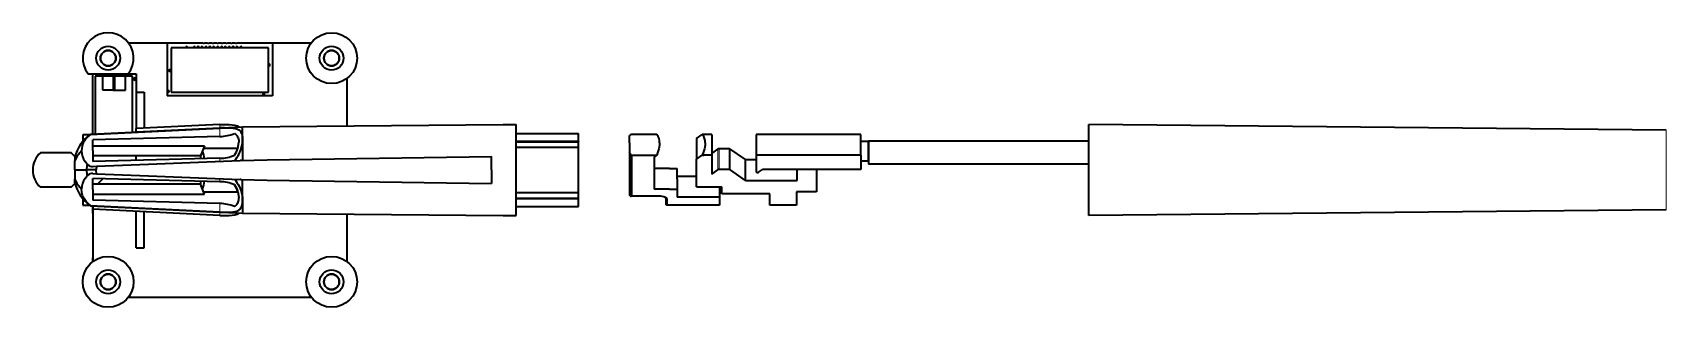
# Model space of a CAD drawing. Extents: x 284 to 1097, y 96 to 774.
# Drawn here: x 284 to 496, y 402.7 to 438.3 of the extents above; entities that cross this region are included whole.
import ezdxf

# ---------------------------------------------------------------- set-up
doc = ezdxf.new("R2010")
doc.units = 0

msp = doc.modelspace()

# ---------------------------------------------------------------- linework, layer by layer
at = {"color": 7, "lineweight": 35, "ltscale": 0.009668}
msp.add_line((296.41, 437), (296.79, 437), dxfattribs=at)
at = {"color": 7, "lineweight": 35, "ltscale": 0.241558}
msp.add_line((296.41, 437), (306.07, 437), dxfattribs=at)
at = {"color": 7, "lineweight": 35, "ltscale": 0.116161}
msp.add_line((296.79, 437), (301.44, 437), dxfattribs=at)
at = {"color": 7, "lineweight": 35, "ltscale": 0.172592}
for p, q in [((301.44, 437), (301.44, 430.1)), ((315.11, 437), (315.11, 430.1))]:
    msp.add_line(p, q, dxfattribs=at)
at = {"color": 7, "lineweight": 35, "ltscale": 0.11573}
msp.add_line((301.44, 437), (306.07, 437), dxfattribs=at)
at = {"color": 7, "lineweight": 35, "ltscale": 0.009361}
for p, q in [((306.29, 437), (306.67, 437)), ((306.29, 437), (306.67, 437)), ((306.89, 437), (307.27, 437)), ((306.89, 437), (307.27, 437)), ((307.49, 437), (307.87, 437)), ((307.49, 437), (307.87, 437)), ((308.09, 437), (308.47, 437)), ((308.09, 437), (308.47, 437)), ((308.69, 437), (309.07, 437)), ((308.69, 437), (309.07, 437)), ((309.29, 437), (309.67, 437)), ((309.29, 437), (309.67, 437)), ((309.89, 437), (310.27, 437)), ((309.89, 437), (310.27, 437))]:
    msp.add_line(p, q, dxfattribs=at)
at = {"color": 7, "lineweight": 35, "ltscale": 0.115479}
msp.add_line((310.49, 437), (315.11, 437), dxfattribs=at)
at = {"color": 7, "lineweight": 35, "ltscale": 0.24156}
msp.add_line((310.49, 437), (320.16, 437), dxfattribs=at)
at = {"color": 7, "lineweight": 35, "ltscale": 0.12608}
msp.add_line((315.11, 437), (320.16, 437), dxfattribs=at)
at = {"color": 7, "lineweight": 35, "ltscale": 0.316847}
for p, q in [((314.61, 436.34), (301.94, 436.34)), ((301.94, 430.6), (314.61, 430.6))]:
    msp.add_line(p, q, dxfattribs=at)
at = {"color": 7, "lineweight": 35, "ltscale": 0.143472}
for p, q in [((301.94, 436.34), (301.94, 430.6)), ((314.61, 430.6), (314.61, 436.34))]:
    msp.add_line(p, q, dxfattribs=at)
at = {"color": 7, "lineweight": 35, "ltscale": 0.129301}
msp.add_line((291.2, 432.95), (296.37, 432.95), dxfattribs=at)
at = {"color": 7, "lineweight": 35, "ltscale": 0.195132}
msp.add_line((291.78, 425.14), (291.78, 432.95), dxfattribs=at)
msp.add_line((291.78, 425.14), (291.78, 432.95), dxfattribs=at)
at = {"color": 7, "lineweight": 35, "ltscale": 0.12065}
msp.add_line((296.94, 432.67), (292.12, 432.67), dxfattribs=at)
at = {"color": 7, "lineweight": 35, "ltscale": 0.187819}
msp.add_line((292.12, 432.67), (292.12, 425.16), dxfattribs=at)
at = {"color": 7, "lineweight": 35, "ltscale": 0.051587}
for p, q in [((293.03, 432.95), (293.03, 430.89)), ((294.65, 430.89), (294.65, 432.95))]:
    msp.add_line(p, q, dxfattribs=at)
at = {"color": 7, "lineweight": 35, "ltscale": 0.052337}
for p, q in [((294.42, 432.95), (294.42, 430.86)), ((296.04, 430.86), (296.04, 432.95))]:
    msp.add_line(p, q, dxfattribs=at)
at = {"color": 7, "lineweight": 35, "ltscale": 0.026925}
msp.add_line((296.37, 432.95), (297.44, 432.95), dxfattribs=at)
at = {"color": 7, "lineweight": 35, "ltscale": 0.181893}
msp.add_line((296.94, 425.4), (296.94, 432.67), dxfattribs=at)
at = {"color": 7, "lineweight": 35, "ltscale": 0.058727}
msp.add_line((297.44, 432.95), (297.44, 430.6), dxfattribs=at)
at = {"color": 7, "lineweight": 35, "ltscale": 0.004073}
msp.add_line((314.62, 434.02), (314.62, 434.18), dxfattribs=at)
at = {"color": 7, "lineweight": 35, "ltscale": 0.040675}
for p, q in [((293.03, 430.89), (294.65, 430.89)), ((294.42, 430.86), (296.04, 430.86))]:
    msp.add_line(p, q, dxfattribs=at)
at = {"color": 7, "lineweight": 35, "ltscale": 0.00546}
msp.add_line((297.35, 432.3), (297.13, 432.3), dxfattribs=at)
at = {"color": 7, "lineweight": 35, "ltscale": 0.003297}
msp.add_line((297.35, 432.17), (297.35, 432.3), dxfattribs=at)
at = {"color": 7, "lineweight": 35, "ltscale": 0.025}
for p, q in [((297.44, 430.6), (298.44, 430.6)), ((391.45, 424.25), (392.45, 424.25)), ((391.45, 421.68), (392.45, 421.68)), ((297.44, 410.4), (298.44, 410.4))]:
    msp.add_line(p, q, dxfattribs=at)
at = {"color": 7, "lineweight": 35, "ltscale": 0.118626}
msp.add_line((297.44, 430.6), (297.44, 425.86), dxfattribs=at)
at = {"color": 7, "lineweight": 35, "ltscale": 0.117391}
msp.add_line((298.44, 430.6), (298.44, 425.91), dxfattribs=at)
at = {"color": 7, "lineweight": 35, "ltscale": 0.010448}
msp.add_line((324.78, 431.96), (324.78, 432.38), dxfattribs=at)
at = {"color": 7, "lineweight": 35, "ltscale": 0.143624}
msp.add_line((324.78, 426.21), (324.78, 431.96), dxfattribs=at)
at = {"color": 7, "lineweight": 35, "ltscale": 0.341847}
msp.add_line((315.11, 430.1), (301.44, 430.1), dxfattribs=at)
at = {"color": 7, "lineweight": 35, "ltscale": 0.271338}
msp.add_line((308.28, 426.39), (297.44, 425.86), dxfattribs=at)
at = {"color": 7, "lineweight": 13, "ltscale": 0.010783}
for p, q in [((308.28, 425.96), (308.28, 426.39)), ((308.28, 415.04), (308.28, 414.61))]:
    msp.add_line(p, q, dxfattribs=at)
at = {"color": 7, "lineweight": 35}
for p, q in [((311.23, 426.1), (345.03, 426.38)), ((495.99, 425.65), (421.04, 426.38)), ((421.04, 424.25), (392.45, 424.25)), ((314.4, 421.81), (343.53, 422.25)), ((421.04, 421.25), (392.45, 421.25)), ((314.4, 419.19), (343.53, 418.75)), ((311.23, 414.9), (345.03, 414.62)), ((495.99, 415.35), (421.04, 414.62)), ((296.41, 404), (320.16, 404))]:
    msp.add_line(p, q, dxfattribs=at)
at = {"color": 7, "lineweight": 35, "ltscale": 0.0425}
for p, q in [((345.03, 426.38), (346.73, 426.38)), ((345.03, 414.62), (346.73, 414.62))]:
    msp.add_line(p, q, dxfattribs=at)
at = {"color": 7, "lineweight": 35, "ltscale": 0.147}
for p, q in [((346.73, 420.5), (346.73, 426.38)), ((346.73, 414.62), (346.73, 420.5))]:
    msp.add_line(p, q, dxfattribs=at)
at = {"color": 7, "lineweight": 35, "ltscale": 0.053374}
msp.add_line((421.04, 424.25), (421.04, 426.38), dxfattribs=at)
at = {"color": 7, "lineweight": 35, "ltscale": 0.294}
msp.add_line((421.04, 414.62), (421.04, 426.38), dxfattribs=at)
at = {"color": 7, "lineweight": 35, "ltscale": 0.02212}
msp.add_line((291.37, 425.05), (290.49, 425.05), dxfattribs=at)
at = {"color": 7, "lineweight": 35, "ltscale": 0.021046}
for p, q in [((290.49, 425.05), (290.49, 424.21)), ((290.49, 416.79), (290.49, 415.95))]:
    msp.add_line(p, q, dxfattribs=at)
at = {"color": 7, "lineweight": 35, "ltscale": 0.494345}
for p, q in [((291.48, 425.13), (311.23, 426.1)), ((291.48, 415.87), (311.23, 414.9))]:
    msp.add_line(p, q, dxfattribs=at)
at = {"color": 7, "lineweight": 35, "ltscale": 0.42059}
for p, q in [((291.48, 425.11), (308.28, 425.94)), ((291.48, 415.89), (308.28, 415.06))]:
    msp.add_line(p, q, dxfattribs=at)
at = {"color": 7, "lineweight": 35, "ltscale": 0.000422668}
for p, q in [((291.48, 425.11), (291.48, 425.13)), ((291.48, 415.89), (291.48, 415.87))]:
    msp.add_line(p, q, dxfattribs=at)
at = {"color": 7, "lineweight": 35, "ltscale": 0.412715}
for p, q in [((308.28, 424.84), (291.78, 424.43)), ((308.28, 422.02), (291.78, 421.6)), ((308.28, 422.02), (291.78, 421.6)), ((308.28, 418.98), (291.78, 419.4)), ((308.28, 416.16), (291.78, 416.57))]:
    msp.add_line(p, q, dxfattribs=at)
at = {"color": 7, "lineweight": 35, "ltscale": 0.035355}
for p, q in [((291.78, 423.01), (291.78, 424.43)), ((291.78, 423.01), (291.78, 421.6)), ((291.78, 417.99), (291.78, 419.4)), ((291.78, 417.99), (291.78, 416.57))]:
    msp.add_line(p, q, dxfattribs=at)
at = {"color": 7, "lineweight": 35, "ltscale": 0.271308}
msp.add_line((297.44, 425.43), (308.28, 425.96), dxfattribs=at)
at = {"color": 7, "lineweight": 35, "ltscale": 0.01071}
msp.add_line((297.44, 425.43), (297.44, 425.86), dxfattribs=at)
at = {"color": 7, "lineweight": 35, "ltscale": 2.67464e-05}
for p, q in [((308.28, 425.96), (308.28, 425.96)), ((308.28, 415.04), (308.28, 415.04))]:
    msp.add_line(p, q, dxfattribs=at)
at = {"color": 7, "lineweight": 13, "ltscale": 0.027385}
for p, q in [((308.28, 424.84), (308.28, 425.94)), ((308.28, 416.16), (308.28, 415.06))]:
    msp.add_line(p, q, dxfattribs=at)
at = {"color": 7, "lineweight": 35, "ltscale": 0.041005}
for p, q in [((311.23, 424.46), (311.23, 426.1)), ((311.23, 416.54), (311.23, 414.9))]:
    msp.add_line(p, q, dxfattribs=at)
at = {"color": 7, "lineweight": 35, "ltscale": 0.067558}
for p, q in [((311.23, 424.46), (311.23, 421.76)), ((311.23, 416.54), (311.23, 419.24))]:
    msp.add_line(p, q, dxfattribs=at)
at = {"color": 7, "lineweight": 35, "ltscale": 0.2025}
for p, q in [((346.73, 425.23), (354.83, 425.23)), ((354.83, 424.18), (346.73, 424.18)), ((346.73, 424.14), (354.83, 424.14)), ((346.73, 423.47), (354.83, 423.47)), ((354.83, 417.53), (346.73, 417.53)), ((346.73, 416.86), (354.83, 416.86)), ((346.73, 416.82), (354.83, 416.82)), ((346.73, 415.77), (354.83, 415.77))]:
    msp.add_line(p, q, dxfattribs=at)
at = {"color": 7, "lineweight": 35, "ltscale": 0.026228}
for p, q in [((354.83, 424.18), (354.83, 425.23)), ((354.83, 415.77), (354.83, 416.82))]:
    msp.add_line(p, q, dxfattribs=at)
at = {"color": 7, "lineweight": 35, "ltscale": 0.000995636}
for p, q in [((354.83, 424.18), (354.83, 424.14)), ((354.83, 416.82), (354.83, 416.86))]:
    msp.add_line(p, q, dxfattribs=at)
at = {"color": 7, "lineweight": 35, "ltscale": 0.016679}
msp.add_line((354.83, 423.47), (354.83, 424.14), dxfattribs=at)
at = {"color": 7, "lineweight": 35, "ltscale": 0.022968}
msp.add_line((361.43, 424.04), (361.43, 424.96), dxfattribs=at)
at = {"color": 7, "lineweight": 35, "ltscale": 0.031569}
msp.add_line((361.43, 424.04), (361.43, 422.78), dxfattribs=at)
at = {"color": 7, "lineweight": 35, "ltscale": 0.082312}
for p, q in [((364.98, 425.12), (361.68, 425.12)), ((361.68, 422.43), (364.98, 422.43))]:
    msp.add_line(p, q, dxfattribs=at)
at = {"color": 7, "lineweight": 35, "ltscale": 0.02327}
for p, q in [((370.13, 424.58), (370.89, 425.12)), ((370.13, 421.9), (370.89, 422.43))]:
    msp.add_line(p, q, dxfattribs=at)
at = {"color": 7, "lineweight": 35, "ltscale": 0.067175}
for p, q in [((370.13, 424.58), (370.13, 421.9)), ((374.48, 420.58), (374.48, 423.26)), ((376.49, 419.16), (376.49, 421.84))]:
    msp.add_line(p, q, dxfattribs=at)
at = {"color": 7, "lineweight": 35, "ltscale": 0.005326}
for p, q in [((371.1, 425.12), (370.89, 425.12)), ((370.89, 422.43), (371.1, 422.43))]:
    msp.add_line(p, q, dxfattribs=at)
at = {"color": 7, "lineweight": 35, "ltscale": 0.025674}
for p, q in [((372.13, 425.12), (371.1, 425.12)), ((372.13, 422.43), (371.1, 422.43))]:
    msp.add_line(p, q, dxfattribs=at)
at = {"color": 7, "lineweight": 35, "ltscale": 0.026971}
for p, q in [((372.13, 425.12), (372.13, 424.04)), ((377.86, 425.12), (377.86, 424.04)), ((391.45, 424.04), (391.45, 425.12))]:
    msp.add_line(p, q, dxfattribs=at)
at = {"color": 7, "lineweight": 35, "ltscale": 0.040204}
for p, q in [((372.13, 424.04), (372.13, 422.43)), ((377.86, 424.04), (377.86, 422.43)), ((391.45, 422.43), (391.45, 424.04))]:
    msp.add_line(p, q, dxfattribs=at)
at = {"color": 7, "lineweight": 35, "ltscale": 0.339761}
for p, q in [((391.45, 425.12), (377.86, 425.12)), ((391.45, 422.43), (377.86, 422.43))]:
    msp.add_line(p, q, dxfattribs=at)
at = {"color": 7, "lineweight": 35, "ltscale": 0.0375}
for p, q in [((392.45, 424.25), (392.45, 422.75)), ((392.45, 422.75), (392.45, 421.25))]:
    msp.add_line(p, q, dxfattribs=at)
at = {"color": 7, "lineweight": 35, "ltscale": 0.064016}
msp.add_line((392.45, 421.68), (392.45, 424.25), dxfattribs=at)
at = {"color": 7, "lineweight": 13, "ltscale": 0.2575}
msp.add_line((495.99, 415.35), (495.99, 425.65), dxfattribs=at)
at = {"color": 7, "lineweight": 35, "ltscale": 0.093878}
msp.add_line((288.74, 422.74), (284.99, 422.74), dxfattribs=at)
at = {"color": 7, "lineweight": 35, "ltscale": 0.09388}
for p, q in [((288.99, 422.74), (285.23, 422.74)), ((288.99, 418.26), (285.23, 418.26))]:
    msp.add_line(p, q, dxfattribs=at)
at = {"color": 7, "lineweight": 35, "ltscale": 0.012228}
for p, q in [((289.48, 422.17), (289.48, 421.68)), ((289.48, 418.83), (289.48, 419.32))]:
    msp.add_line(p, q, dxfattribs=at)
at = {"color": 7, "lineweight": 35, "ltscale": 0.3625}
for p, q in [((291.78, 423.64), (306.28, 423.64)), ((291.78, 417.36), (306.28, 417.36))]:
    msp.add_line(p, q, dxfattribs=at)
at = {"color": 7, "lineweight": 35, "ltscale": 0.35}
for p, q in [((305.78, 422.33), (291.78, 422.33)), ((305.78, 418.67), (291.78, 418.67))]:
    msp.add_line(p, q, dxfattribs=at)
at = {"color": 7, "lineweight": 35, "ltscale": 0.014689}
msp.add_line((297.44, 421.74), (297.44, 422.33), dxfattribs=at)
at = {"color": 7, "lineweight": 35, "ltscale": 0.035193}
for p, q in [((306.28, 423.64), (305.78, 422.33)), ((306.28, 417.36), (305.78, 418.67))]:
    msp.add_line(p, q, dxfattribs=at)
at = {"color": 7, "lineweight": 35, "ltscale": 0.009414}
msp.add_line((305.78, 422.33), (305.78, 421.95), dxfattribs=at)
at = {"color": 7, "lineweight": 35, "ltscale": 0.111472}
for p, q in [((306.16, 423.33), (310.62, 423.33)), ((306.16, 417.67), (310.62, 417.67))]:
    msp.add_line(p, q, dxfattribs=at)
at = {"color": 7, "lineweight": 13, "ltscale": 0.00934}
for p, q in [((308.28, 422.02), (308.28, 421.64)), ((308.28, 418.98), (308.28, 419.36))]:
    msp.add_line(p, q, dxfattribs=at)
at = {"color": 7, "lineweight": 35, "ltscale": 0.04375}
for q in [(343.53, 422.25), (343.53, 418.75)]:
    msp.add_line((343.53, 420.5), q, dxfattribs=at)
at = {"color": 7, "lineweight": 35, "ltscale": 0.07422}
for p, q in [((354.83, 420.5), (354.83, 423.47)), ((354.83, 417.53), (354.83, 420.5))]:
    msp.add_line(p, q, dxfattribs=at)
at = {"color": 7, "lineweight": 35, "ltscale": 0.138274}
msp.add_line((361.43, 422.78), (361.43, 417.25), dxfattribs=at)
at = {"color": 7, "lineweight": 35, "ltscale": 0.132048}
msp.add_line((361.68, 422.43), (361.68, 417.15), dxfattribs=at)
at = {"color": 7, "lineweight": 35, "ltscale": 0.010279}
msp.add_line((364.98, 422.43), (364.64, 422.2), dxfattribs=at)
at = {"color": 7, "lineweight": 35, "ltscale": 0.104298}
msp.add_line((364.64, 422.2), (364.64, 418.03), dxfattribs=at)
at = {"color": 7, "lineweight": 35, "ltscale": 0.031391}
msp.add_line((370.13, 420.64), (370.13, 421.9), dxfattribs=at)
at = {"color": 7, "lineweight": 35, "ltscale": 0.024188}
for p, q in [((372.13, 422.66), (372.92, 423.22)), ((372.13, 419.98), (372.92, 420.54))]:
    msp.add_line(p, q, dxfattribs=at)
at = {"color": 7, "lineweight": 35, "ltscale": 0.061417}
msp.add_line((372.13, 422.43), (372.13, 419.98), dxfattribs=at)
at = {"color": 7, "lineweight": 13, "ltscale": 0.067175}
for p, q in [((372.92, 420.54), (372.92, 423.22)), ((373.06, 420.58), (373.06, 423.26))]:
    msp.add_line(p, q, dxfattribs=at)
at = {"color": 7, "lineweight": 35, "ltscale": 0.035429}
for p, q in [((374.48, 423.26), (373.06, 423.26)), ((374.48, 420.58), (373.06, 420.58))]:
    msp.add_line(p, q, dxfattribs=at)
at = {"color": 7, "lineweight": 35, "ltscale": 0.061544}
for p, q in [((376.49, 421.84), (374.48, 423.26)), ((376.49, 419.16), (374.48, 420.58))]:
    msp.add_line(p, q, dxfattribs=at)
at = {"color": 7, "lineweight": 35, "ltscale": 0.052881}
msp.add_line((377.86, 422.43), (377.86, 420.32), dxfattribs=at)
at = {"color": 7, "lineweight": 35, "ltscale": 0.046416}
msp.add_line((391.45, 422.43), (391.45, 420.58), dxfattribs=at)
at = {"color": 7, "lineweight": 35, "ltscale": 0.029522}
for q in [(289.48, 421.68), (289.48, 419.32)]:
    msp.add_line((289.48, 420.5), q, dxfattribs=at)
at = {"color": 7, "lineweight": 35, "ltscale": 0.035636}
msp.add_line((289.49, 420.5), (290.92, 420.5), dxfattribs=at)
at = {"color": 7, "lineweight": 35, "ltscale": 0.000149536}
msp.add_line((290.99, 420.5), (290.98, 420.5), dxfattribs=at)
at = {"color": 7, "lineweight": 35, "ltscale": 0.031389}
msp.add_line((292.24, 420.5), (290.99, 420.5), dxfattribs=at)
at = {"color": 7, "lineweight": 35, "ltscale": 0.002309}
for p, q in [((291.13, 421.19), (291.06, 421.26)), ((291.13, 419.81), (291.06, 419.74))]:
    msp.add_line(p, q, dxfattribs=at)
at = {"color": 7, "lineweight": 35, "ltscale": 0.01196}
for p, q in [((291.81, 420.96), (292.29, 420.98)), ((291.81, 420.04), (292.29, 420.02))]:
    msp.add_line(p, q, dxfattribs=at)
at = {"color": 7, "lineweight": 35, "ltscale": 0.011993}
for p in [(292.29, 420.98), (292.29, 420.02)]:
    msp.add_line(p, (292.24, 420.5), dxfattribs=at)
at = {"color": 7, "lineweight": 35, "ltscale": 0.168662}
for p, q in [((292.29, 420.98), (299.03, 421.26)), ((292.29, 420.02), (299.03, 419.74))]:
    msp.add_line(p, q, dxfattribs=at)
at = {"color": 7, "lineweight": 35, "ltscale": 0.29736}
for p, q in [((299.03, 421.26), (310.92, 421.75)), ((299.03, 419.74), (310.92, 419.25))]:
    msp.add_line(p, q, dxfattribs=at)
at = {"color": 7, "lineweight": 35, "ltscale": 0.003283}
for p, q in [((311.05, 421.75), (310.92, 421.75)), ((311.05, 419.25), (310.92, 419.25))]:
    msp.add_line(p, q, dxfattribs=at)
at = {"color": 7, "lineweight": 35, "ltscale": 0.083949}
for p, q in [((311.05, 421.75), (314.4, 421.81)), ((311.05, 419.25), (314.4, 419.19))]:
    msp.add_line(p, q, dxfattribs=at)
at = {"color": 7, "lineweight": 35, "ltscale": 0.049762}
for p, q in [((366.63, 420.71), (364.64, 420.71)), ((366.63, 418.03), (364.64, 418.03))]:
    msp.add_line(p, q, dxfattribs=at)
at = {"color": 7, "lineweight": 35, "ltscale": 0.025238}
for p, q in [((366.63, 420.71), (367.64, 420.71)), ((366.63, 418.03), (367.64, 418.03))]:
    msp.add_line(p, q, dxfattribs=at)
at = {"color": 7, "lineweight": 35, "ltscale": 0.033588}
for p, q in [((367.64, 419.37), (367.64, 420.71)), ((367.64, 419.37), (367.64, 418.03)), ((373.14, 418.31), (373.14, 416.96))]:
    msp.add_line(p, q, dxfattribs=at)
at = {"color": 7, "lineweight": 35, "ltscale": 0.058336}
msp.add_line((370.13, 418.31), (370.13, 420.64), dxfattribs=at)
at = {"color": 7, "lineweight": 35, "ltscale": 0.034315}
msp.add_line((376.49, 421.84), (377.86, 421.84), dxfattribs=at)
at = {"color": 7, "lineweight": 35, "ltscale": 0.015527}
msp.add_line((378.2, 420.22), (378.71, 420.58), dxfattribs=at)
at = {"color": 7, "lineweight": 35, "ltscale": 0.318549}
msp.add_line((391.45, 420.58), (378.71, 420.58), dxfattribs=at)
at = {"color": 7, "lineweight": 35, "ltscale": 0.035532}
msp.add_line((383.22, 419.16), (383.22, 420.58), dxfattribs=at)
at = {"color": 7, "lineweight": 35, "ltscale": 0.0625}
msp.add_line((385.72, 420.58), (383.22, 420.58), dxfattribs=at)
at = {"color": 7, "lineweight": 35, "ltscale": 0.072655}
msp.add_line((385.72, 420.58), (385.72, 417.67), dxfattribs=at)
at = {"color": 7, "lineweight": 35, "ltscale": 0.165627}
msp.add_line((421.04, 414.62), (421.04, 421.25), dxfattribs=at)
at = {"color": 7, "lineweight": 35, "ltscale": 0.00612}
msp.add_line((285.23, 418.26), (284.99, 418.26), dxfattribs=at)
at = {"color": 7, "lineweight": 35, "ltscale": 0.000984075}
msp.add_line((291.81, 419.4), (291.78, 419.38), dxfattribs=at)
at = {"color": 7, "lineweight": 35, "ltscale": 0.02515}
msp.add_line((293.11, 419.37), (292.38, 418.67), dxfattribs=at)
at = {"color": 7, "lineweight": 35, "ltscale": 0.009413}
msp.add_line((305.78, 419.05), (305.78, 418.67), dxfattribs=at)
at = {"color": 7, "lineweight": 35, "ltscale": 0.06216}
msp.add_line((370.13, 419.65), (367.64, 419.65), dxfattribs=at)
at = {"color": 7, "lineweight": 35, "ltscale": 0.026516}
msp.add_line((367.64, 418.03), (367.64, 416.96), dxfattribs=at)
at = {"color": 7, "lineweight": 35, "ltscale": 0.0825}
msp.add_line((370.13, 418.31), (373.43, 418.31), dxfattribs=at)
at = {"color": 7, "lineweight": 35, "ltscale": 0.022981}
msp.add_line((373.43, 417.39), (373.43, 418.31), dxfattribs=at)
at = {"color": 7, "lineweight": 35, "ltscale": 0.168298}
msp.add_line((376.49, 419.16), (383.22, 419.16), dxfattribs=at)
at = {"color": 7, "lineweight": 35, "ltscale": 0.064762}
msp.add_line((385.72, 417.67), (383.13, 417.67), dxfattribs=at)
at = {"color": 7, "lineweight": 35, "ltscale": 0.043058}
msp.add_line((383.13, 417.67), (383.13, 415.95), dxfattribs=at)
at = {"color": 7, "lineweight": 35, "ltscale": 0.022118}
msp.add_line((290.49, 415.95), (291.37, 415.95), dxfattribs=at)
at = {"color": 7, "lineweight": 35, "ltscale": 0.023882}
msp.add_line((291.78, 414.9), (291.78, 415.86), dxfattribs=at)
at = {"color": 7, "lineweight": 35, "ltscale": 0.010666}
msp.add_line((291.78, 415.85), (291.78, 415.42), dxfattribs=at)
at = {"color": 7, "lineweight": 35, "ltscale": 0.413055}
msp.add_line((291.78, 415.85), (308.28, 415.04), dxfattribs=at)
at = {"color": 7, "lineweight": 35, "ltscale": 0.016674}
msp.add_line((354.83, 416.86), (354.83, 417.53), dxfattribs=at)
at = {"color": 7, "lineweight": 35, "ltscale": 0.096109}
msp.add_line((365.49, 417.09), (361.64, 417.09), dxfattribs=at)
at = {"color": 7, "lineweight": 13, "ltscale": 0.095073}
msp.add_line((365.49, 417.15), (361.68, 417.15), dxfattribs=at)
at = {"color": 7, "lineweight": 13, "ltscale": 0.001465}
msp.add_line((365.49, 417.15), (365.49, 417.09), dxfattribs=at)
at = {"color": 7, "lineweight": 35, "ltscale": 0.016933}
msp.add_line((366.17, 416.81), (366.17, 416.14), dxfattribs=at)
at = {"color": 7, "lineweight": 35, "ltscale": 0.002486}
msp.add_line((366.17, 416.14), (366.17, 416.04), dxfattribs=at)
at = {"color": 7, "lineweight": 13, "ltscale": 0.016933}
msp.add_line((366.37, 416.67), (366.37, 415.99), dxfattribs=at)
at = {"color": 7, "lineweight": 13, "ltscale": 0.001125}
msp.add_line((366.37, 415.99), (366.37, 415.95), dxfattribs=at)
at = {"color": 7, "lineweight": 35, "ltscale": 0.006593}
msp.add_line((366.63, 415.95), (366.37, 415.95), dxfattribs=at)
at = {"color": 7, "lineweight": 35, "ltscale": 0.162738}
msp.add_line((373.14, 415.95), (366.63, 415.95), dxfattribs=at)
at = {"color": 7, "lineweight": 35, "ltscale": 0.1375}
msp.add_line((373.14, 416.96), (367.64, 416.96), dxfattribs=at)
at = {"color": 7, "lineweight": 35, "ltscale": 0.025381}
msp.add_line((373.14, 416.96), (373.14, 415.95), dxfattribs=at)
at = {"color": 7, "lineweight": 35, "ltscale": 0.155}
msp.add_line((379.63, 417.39), (373.43, 417.39), dxfattribs=at)
at = {"color": 7, "lineweight": 35, "ltscale": 0.035987}
msp.add_line((379.63, 415.95), (379.63, 417.39), dxfattribs=at)
at = {"color": 7, "lineweight": 35, "ltscale": 0.0875}
msp.add_line((383.13, 415.95), (379.63, 415.95), dxfattribs=at)
at = {"color": 7, "lineweight": 35, "ltscale": 0.169985}
msp.add_line((291.78, 415.42), (291.78, 408.62), dxfattribs=at)
at = {"color": 7, "lineweight": 35, "ltscale": 0.413087}
msp.add_line((308.28, 414.61), (291.78, 415.42), dxfattribs=at)
at = {"color": 7, "lineweight": 35, "ltscale": 0.118631}
msp.add_line((297.44, 410.4), (297.44, 415.14), dxfattribs=at)
at = {"color": 7, "lineweight": 35, "ltscale": 0.117395}
msp.add_line((298.44, 410.4), (298.44, 415.09), dxfattribs=at)
at = {"color": 7, "lineweight": 35, "ltscale": 0.154072}
msp.add_line((324.78, 408.62), (324.78, 414.79), dxfattribs=at)
at = {"color": 7, "lineweight": 35, "ltscale": 0.011878}
msp.add_line((291.78, 408.62), (291.78, 409.1), dxfattribs=at)
at = {"color": 7, "lineweight": 35}
for points in [[(308.28, 426.39), (309.1, 426.41), (309.49, 426.4), (309.87, 426.37), (310.22, 426.31), (310.51, 426.22), (310.75, 426.08)], [(291.48, 425.11), (291.19, 424.86), (290.93, 424.58), (290.67, 424.21), (290.56, 424.01), (290.47, 423.8), (290.4, 423.58), (290.35, 423.34), (290.32, 422.97)], [(308.28, 425.94), (309.2, 425.97), (309.64, 425.96), (309.95, 425.94), (310.23, 425.9), (310.4, 425.86), (310.56, 425.8), (310.74, 425.7), (310.9, 425.57), (311.02, 425.41), (311.09, 425.28), (311.14, 425.14), (311.21, 424.82), (311.23, 424.46)], [(310.16, 421.72), (310.34, 421.92), (310.5, 422.13), (310.66, 422.36), (310.79, 422.61), (310.99, 423.1), (311.13, 423.57), (311.2, 424.03), (311.23, 424.46)], [(310.17, 425.23), (310.3, 425.15), (310.41, 425.05), (310.51, 424.94), (310.59, 424.81), (310.65, 424.68), (310.69, 424.53), (310.73, 424.33), (310.74, 424.11)], [(310.17, 422.4), (310.31, 422.62), (310.43, 422.85), (310.54, 423.09), (310.62, 423.33), (310.72, 423.79), (310.74, 424.11)], [(365.35, 424.04), (365.33, 424.32), (365.28, 424.57), (365.18, 424.84), (365.09, 424.98), (364.98, 425.12)], [(365.35, 424.04), (365.33, 423.74), (365.25, 423.25), (365.09, 422.74), (364.98, 422.43)], [(371.26, 424.04), (371.24, 424.32), (371.19, 424.57), (371.09, 424.84), (371.01, 424.98), (370.89, 425.12)], [(371.26, 424.04), (371.24, 423.74), (371.16, 423.25), (371.01, 422.74), (370.89, 422.43)], [(291.48, 415.89), (291.19, 416.14), (290.93, 416.42), (290.67, 416.79), (290.56, 416.99), (290.47, 417.2), (290.4, 417.42), (290.35, 417.66), (290.32, 418.03)], [(310.16, 419.28), (310.34, 419.08), (310.5, 418.87), (310.66, 418.64), (310.79, 418.39), (310.99, 417.9), (311.13, 417.43), (311.2, 416.97), (311.23, 416.54)], [(310.17, 418.6), (310.31, 418.38), (310.43, 418.15), (310.54, 417.91), (310.62, 417.67), (310.72, 417.21), (310.74, 416.89)], [(308.28, 415.06), (309.2, 415.03), (309.64, 415.04), (309.95, 415.06), (310.23, 415.1), (310.4, 415.14), (310.56, 415.2), (310.74, 415.3), (310.9, 415.43), (311.02, 415.59), (311.09, 415.72), (311.14, 415.86), (311.21, 416.18), (311.23, 416.54)], [(310.17, 415.77), (310.3, 415.85), (310.41, 415.95), (310.51, 416.06), (310.59, 416.19), (310.65, 416.32), (310.69, 416.47), (310.73, 416.67), (310.74, 416.89)], [(366.17, 416.81), (366.16, 416.85), (366.12, 416.91), (366.04, 416.97), (365.9, 417.03), (365.67, 417.08), (365.49, 417.09)], [(366.37, 415.95), (366.28, 415.96), (366.2, 415.99), (366.18, 416.01), (366.17, 416.04)], [(308.28, 414.61), (309.1, 414.59), (309.49, 414.6), (309.87, 414.63), (310.22, 414.69), (310.51, 414.78), (310.75, 414.92)]]:
    msp.add_lwpolyline(points, dxfattribs=at)
at = {"color": 7, "lineweight": 13}
msp.add_lwpolyline([(365.49, 417.15), (365.65, 417.15), (365.91, 417.1), (366.11, 417.02), (366.24, 416.93), (366.32, 416.83), (366.36, 416.75), (366.37, 416.67)], dxfattribs=at)
at = {"color": 7, "lineweight": 35}
for centre, radius in [((322.78, 435), 3.3), ((293.78, 435), 1.55), ((293.78, 435), 1), ((322.78, 435), 1.55), ((322.78, 435), 1), ((301.78, 433.4), 0.1), ((297.28, 432.3), 0.15), ((301.58, 430.7), 0.1), ((313.98, 430.3), 0.1), ((293.78, 406), 3.3), ((322.78, 406), 3.3), ((293.78, 406), 1.55), ((322.78, 406), 1.55), ((293.78, 406), 1), ((322.78, 406), 1)]:
    msp.add_circle(centre, radius, dxfattribs=at)
for centre, radius, start, end in [((293.78, 435), 3.3, 321.5952, 218.4048), ((306.18, 437.1), 0.151, 221.564, 318.436), ((306.18, 437.1), 0.151, 221.564, 318.436), ((306.78, 437.1), 0.151, 221.564, 318.436), ((306.78, 437.1), 0.151, 221.564, 318.436), ((307.38, 437.1), 0.151, 221.564, 318.436), ((307.38, 437.1), 0.151, 221.564, 318.436), ((307.98, 437.1), 0.151, 221.564, 318.436), ((307.98, 437.1), 0.151, 221.564, 318.436), ((308.58, 437.1), 0.151, 221.564, 318.436), ((308.58, 437.1), 0.151, 221.564, 318.436), ((309.18, 437.1), 0.151, 221.564, 318.436), ((309.18, 437.1), 0.151, 221.564, 318.436), ((309.78, 437.1), 0.151, 221.564, 318.436), ((309.78, 437.1), 0.151, 221.564, 318.436), ((310.38, 437.1), 0.151, 221.564, 318.436), ((310.38, 437.1), 0.151, 221.564, 318.436), ((293.78, 435), 1, 0, 180), ((293.78, 435), 1, 180, 0), ((303.98, 436.4), 0.1, 319.609, 220.391), ((303.98, 436.4), 0.1, 0, 180), ((303.98, 436.4), 0.1, 180, 220.391), ((303.98, 436.4), 0.1, 319.609, 360), ((304.96, 436.4), 0.1, 319.609, 220.391), ((304.96, 436.4), 0.1, 0, 180), ((304.96, 436.4), 0.1, 180, 220.391), ((304.96, 436.4), 0.1, 319.609, 360), ((305.47, 436.4), 0.1, 319.609, 220.391), ((305.47, 436.4), 0.1, 0, 180), ((305.47, 436.4), 0.1, 180, 220.391), ((305.47, 436.4), 0.1, 319.609, 360), ((305.97, 436.4), 0.1, 319.609, 220.391), ((305.97, 436.4), 0.1, 0, 180), ((305.97, 436.4), 0.1, 180, 220.391), ((305.97, 436.4), 0.1, 319.609, 360), ((306.48, 436.4), 0.1, 319.609, 220.391), ((306.48, 436.4), 0.1, 0, 180), ((306.48, 436.4), 0.1, 180, 220.391), ((306.48, 436.4), 0.1, 319.609, 360), ((306.98, 436.4), 0.1, 319.609, 220.391), ((306.98, 436.4), 0.1, 0, 180), ((306.98, 436.4), 0.1, 180, 220.391), ((306.98, 436.4), 0.1, 319.609, 360), ((307.49, 436.4), 0.1, 319.609, 220.391), ((307.49, 436.4), 0.1, 0, 180), ((307.49, 436.4), 0.1, 180, 220.391), ((307.49, 436.4), 0.1, 319.609, 360), ((307.99, 436.4), 0.1, 319.609, 220.391), ((307.99, 436.4), 0.1, 0, 180), ((307.99, 436.4), 0.1, 180, 220.391), ((307.99, 436.4), 0.1, 319.609, 360), ((308.5, 436.4), 0.1, 319.609, 220.391), ((308.5, 436.4), 0.1, 0, 180), ((308.5, 436.4), 0.1, 180, 220.391), ((308.5, 436.4), 0.1, 319.609, 360), ((309, 436.4), 0.1, 319.609, 220.391), ((309, 436.4), 0.1, 0, 180), ((309, 436.4), 0.1, 180, 220.391), ((309, 436.4), 0.1, 319.609, 360), ((309.51, 436.4), 0.1, 319.609, 220.391), ((309.51, 436.4), 0.1, 0, 180), ((309.51, 436.4), 0.1, 180, 220.391), ((309.51, 436.4), 0.1, 319.609, 360), ((310.01, 436.4), 0.1, 319.609, 220.391), ((310.01, 436.4), 0.1, 0, 180), ((310.01, 436.4), 0.1, 180, 220.391), ((310.01, 436.4), 0.1, 319.609, 360), ((310.51, 436.4), 0.1, 319.609, 220.391), ((310.51, 436.4), 0.1, 0, 180), ((310.51, 436.4), 0.1, 180, 220.391), ((310.51, 436.4), 0.1, 319.609, 360), ((311.02, 436.4), 0.1, 319.609, 220.391), ((311.02, 436.4), 0.1, 0, 180), ((311.02, 436.4), 0.1, 180, 220.391), ((311.02, 436.4), 0.1, 319.609, 360), ((322.78, 435), 1, 0, 180), ((322.78, 435), 1, 180, 0), ((301.78, 433.4), 0.1, 0, 180), ((301.78, 433.4), 0.1, 180, 360), ((314.68, 434.1), 0.1, 227.0782, 132.9218), ((314.68, 434.1), 0.1, 0, 132.9218), ((314.68, 434.1), 0.1, 227.0782, 360), ((297.28, 432.3), 0.15, 0, 180), ((297.28, 432.3), 0.15, 180, 360), ((301.58, 430.7), 0.1, 0, 180), ((301.58, 430.7), 0.1, 180, 360), ((313.98, 430.3), 0.1, 0, 180), ((313.98, 430.3), 0.1, 180, 360), ((294.35, 421.04), 5, 125.0238, 166.8844), ((309.8, 395.75), 30.25, 91.7696, 92.8653), ((364.17, 420.92), 4.88, 120.611, 124.1254), ((286.99, 420.5), 3, 131.8103, 180), ((286.99, 420.5), 3, 33.8256, 48.1897), ((292.7, 422.99), 2.37, 180.3022, 216.0342), ((300.78, 421.05), 5.59, 9.4103, 20.1383), ((307.63, 424.22), 3.12, 324.4632, 343.4504), ((350.04, 414.18), 14.27, 35.3402, 37.0583), ((286.99, 420.5), 3, 180, 228.1897), ((293.09, 423.26), 2.85, 215.9011, 224.6632), ((294.87, 420.48), 3.89, 168.4106, 179.6594), ((294.87, 420.52), 3.89, 180.3406, 191.5894), ((291.77, 421.96), 1, 229.7673, 272.3784), ((291.77, 419.04), 1, 87.6216, 130.2327), ((286.99, 420.5), 3, 311.8103, 326.1744), ((294.35, 419.96), 5, 193.1156, 234.9762), ((292.7, 418.01), 2.37, 143.9658, 179.6978), ((293.09, 417.74), 2.85, 135.3368, 144.0989), ((300.78, 419.95), 5.59, 339.8616, 350.5897), ((307.63, 416.78), 3.12, 16.5496, 35.5368), ((361.1, 416.76), 0.587, 42.7187, 56.1087), ((309.8, 445.25), 30.25, 267.1347, 268.2304), ((293.78, 406), 1, 0, 180), ((293.78, 406), 1, 180, 360), ((322.78, 406), 1, 0, 180), ((322.78, 406), 1, 180, 360)]:
    msp.add_arc(centre, radius, start, end, dxfattribs=at)
for centre, major_axis, ratio, start_param, end_param in [((308.14, 427.67), (4, 0), 0.707107, 4.74817, 5.243562), ((294.34, 420.88), (4.99, 0.01), 0.707473, 2.505627, 2.911756), ((308.14, 424.84), (4, 0), 0.707107, 4.74817, 5.243562), ((308.14, 424.84), (-4, 0), 0.707107, 1.606577, 2.101969), ((373.06, 423.12), (0.2, 0), 0.707107, 1.570796, 2.356194), ((373.06, 420.44), (0.2, 0), 0.707107, 1.570796, 2.356194), ((378.06, 420.32), (0.2, 0), 0.707107, 3.141593, 5.497787), ((294.34, 420.12), (4.99, -0.01), 0.707473, 3.371429, 3.777558), ((308.14, 416.16), (4, 0), 0.707107, 1.039623, 1.535016), ((308.14, 413.33), (-4, 0), 0.707107, 4.181216, 4.676608), ((361.54, 417.29), (-0.12, 0.195), 0.381966, 2.072609, 2.909763), ((361.54, 417.29), (-0.12, 0.195), 0.381966, 2.909763, 3.695167)]:
    msp.add_ellipse(centre, major_axis=major_axis, ratio=ratio, start_param=start_param, end_param=end_param, dxfattribs=at)
at = {"color": 7, "lineweight": 13}
msp.add_ellipse((366.37, 416.81), major_axis=(0.2, 0), ratio=0.707107, start_param=3.141591, end_param=4.71239, dxfattribs=at)

doc.saveas('drawing.dxf')
